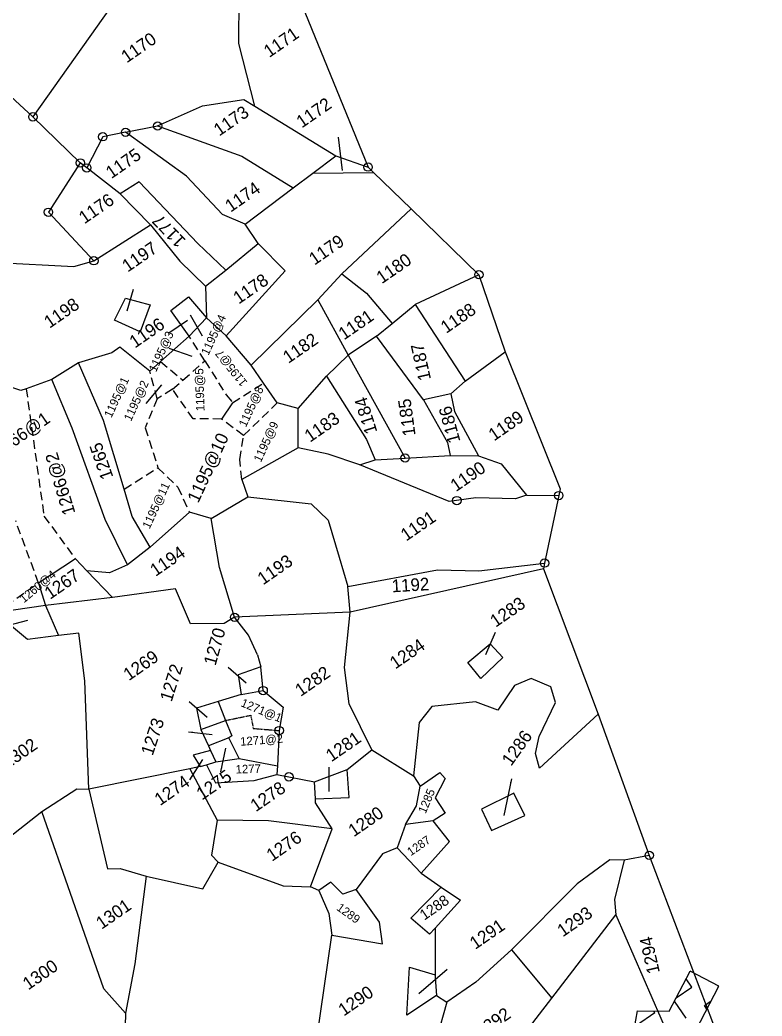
# Model space of a CAD drawing. Header units: metres. Extents: x 309685 to 314009, y 1915455 to 1919798.
# Drawn here: x 313562 to 313991, y 1917642 to 1918217 of the extents above; entities that cross this region are included whole.
import ezdxf

# ---------------------------------------------------------------- set-up
doc = ezdxf.new("R2010")
doc.units = ezdxf.units.M
doc.linetypes.add('DASHED', pattern=[0.75, 0.5, -0.25])
for name, color, linetype in [('POLY_HATCH', 12, 'Continuous'), ('POLY_PARCEL', 6, 'Continuous'), ('POLY_SUBPARCEL', 6, 'DASHED'), ('TEXT_PARCEL', 7, 'Continuous'), ('V_BOUND_LINE', 7, 'Continuous')]:
    doc.layers.add(name, color=color, linetype=linetype)
doc.styles.add('TEXT_MAP', font='')
doc.styles.get('TEXT_MAP').set_extended_font_data('Kruti Dev 050')
doc.dimstyles.get("Standard").update_dxf_attribs({"dimtxt": 0.18, "dimasz": 0.18, "dimexe": 0.18, "dimexo": 0.0625, "dimgap": 0.09, "dimtad": 0, "dimtih": 1, "dimtoh": 1, "dimdec": 4, "dimzin": 0, "dimdsep": 46, "dimtxsty": 'Standard', "dimcen": 0.09, "dimadec": 0, "dimazin": 0, "dimtfac": 1, "dimtdec": 4, "dimtofl": 0, "dimtmove": 0, "dimatfit": 3, "dimfxl": 1, "dimtolj": 1, "dimtzin": 0, "dimarcsym": 0})

msp = doc.modelspace()

# ---------------------------------------------------------------- linework, layer by layer
for centre in [(313569.72, 1918160.63), (313623.24, 1918151.69), (313641.72, 1918155.33), (313610.05, 1918149.13), (313597.09, 1918134.04), (313600.83, 1918131.17), (313763.15, 1918131.66), (313578.67, 1918105.6), (313604.91, 1918077.62), (313827.08, 1918069.56), (313784.51, 1917963.83), (313814.36, 1917939.29), (313873.16, 1917942.15), (313865.01, 1917903.2), (313686.11, 1917871.94), (313702.59, 1917829.71), (313711.83, 1917806.62), (313717.49, 1917779.93), (313925.4, 1917734.64)]:
    msp.add_circle(centre, 2.42)
at = {"layer": 'POLY_HATCH'}
for p, q in [((313936.88, 1917644.71), (313948.94, 1917667.78)), ((313965.53, 1917659.1), (313948.94, 1917667.78)), ((313948.13, 1917625.83), (313965.53, 1917659.1)), ((313914.34, 1917621.7), (313918.52, 1917644.97)), ((313918.52, 1917644.97), (313936.88, 1917644.71))]:
    msp.add_line(p, q, dxfattribs=at)
at = {"layer": 'POLY_HATCH', "linetype": 'Continuous'}
for p, q in [((313949.9, 1917658.65), (313946.64, 1917663.37)), ((313940.93, 1917652.45), (313949.9, 1917658.65)), ((313965.41, 1917658.87), (313965.09, 1917659.33)), ((313946.62, 1917640.73), (313939.89, 1917650.47)), ((313957.22, 1917648.05), (313961.18, 1917650.79)), ((313918.1, 1917636.68), (313928.7, 1917644)), ((313928.7, 1917644), (313928.12, 1917644.83)), ((313958.66, 1917645.97), (313957.22, 1917648.05))]:
    msp.add_line(p, q, dxfattribs=at)
at = {"layer": 'POLY_PARCEL'}
for p, q in [((313569.72, 1918160.63), (313410.38, 1918306.29)), ((313688.58, 1918202.96), (313688.73, 1918244.82)), ((313623.96, 1918237.03), (313569.72, 1918160.63)), ((313697.76, 1918166.69), (313688.58, 1918202.96)), ((313641.72, 1918155.33), (313667.59, 1918166.92)), ((313667.59, 1918166.92), (313691.46, 1918170.54)), ((313691.46, 1918170.54), (313697.76, 1918166.69)), ((313697.76, 1918166.69), (313744.51, 1918138.04)), ((313569.72, 1918160.63), (313597.09, 1918134.04)), ((313623.24, 1918151.69), (313641.72, 1918155.33)), ((313641.72, 1918155.33), (313690.28, 1918137.99)), ((313610.05, 1918149.13), (313600.83, 1918131.17)), ((313623.24, 1918151.69), (313610.05, 1918149.13)), ((313658.46, 1918126.33), (313623.24, 1918151.69)), ((313690.28, 1918137.99), (313719.99, 1918119.62)), ((313731.26, 1918128.09), (313744.51, 1918138.04)), ((313744.51, 1918138.04), (313763.15, 1918131.66)), ((313597.09, 1918134.04), (313578.67, 1918105.6)), ((313600.83, 1918131.17), (313597.09, 1918134.04)), ((313620.15, 1918116.29), (313600.83, 1918131.17)), ((313679.13, 1918104.23), (313658.46, 1918126.33)), ((313719.99, 1918119.62), (313731.26, 1918128.09)), ((313731.26, 1918128.09), (313766.31, 1918128.58)), ((313631.05, 1918123.08), (313620.15, 1918116.29)), ((313664.93, 1918087.51), (313631.05, 1918123.08)), ((313692.21, 1918098.75), (313719.99, 1918119.62)), ((313620.15, 1918116.29), (313637.67, 1918098.31)), ((313578.67, 1918105.6), (313604.91, 1918077.62)), ((313692.21, 1918098.75), (313679.13, 1918104.23)), ((313747.99, 1918070.09), (313787.96, 1918107.49)), ((313604.91, 1918077.62), (313637.67, 1918098.31)), ((313637.67, 1918098.31), (313654.56, 1918077.35)), ((313699.64, 1918087.57), (313692.21, 1918098.75)), ((313680.97, 1918072.1), (313664.93, 1918087.51)), ((313680.97, 1918072.1), (313699.64, 1918087.57)), ((313715.27, 1918071.88), (313699.64, 1918087.57)), ((313547.95, 1918076.73), (313593.4, 1918074.31)), ((313593.4, 1918074.31), (313604.91, 1918077.62)), ((313654.56, 1918077.35), (313669.36, 1918062.88)), ((313669.36, 1918062.88), (313680.97, 1918072.1)), ((313681.27, 1918034.31), (313715.27, 1918071.88)), ((313734.08, 1918055.09), (313747.99, 1918070.09)), ((313747.99, 1918070.09), (313762.26, 1918058.99)), ((313827.08, 1918069.56), (313790.27, 1918052.3)), ((313669.36, 1918062.88), (313669.99, 1918044.6)), ((313649.27, 1918049), (313659.47, 1918056.79)), ((313659.47, 1918056.79), (313669.99, 1918044.6)), ((313762.26, 1918058.99), (313776.98, 1918041.42)), ((313616.88, 1918043.37), (313623.1, 1918056.06)), ((313623.1, 1918056.06), (313637.46, 1918052.21)), ((313637.46, 1918052.21), (313631.69, 1918036.69)), ((313695.63, 1918017.44), (313734.08, 1918055.09)), ((313734.08, 1918055.09), (313751.69, 1918023.1)), ((313776.98, 1918041.42), (313790.27, 1918052.3)), ((313790.27, 1918052.3), (313819.22, 1918008.24)), ((313659.84, 1918034.14), (313649.27, 1918049)), ((313631.69, 1918036.69), (313616.88, 1918043.37)), ((313669.99, 1918044.6), (313659.84, 1918034.14)), ((313669.99, 1918044.6), (313681.27, 1918034.31)), ((313768.06, 1918034.11), (313776.98, 1918041.42)), ((313659.84, 1918034.14), (313643.32, 1918019.45)), ((313695.63, 1918017.44), (313681.27, 1918034.31)), ((313768.06, 1918034.11), (313751.69, 1918023.1)), ((313795.18, 1917997.47), (313768.06, 1918034.11)), ((313619.86, 1918027.77), (313615.27, 1918024.45)), ((313637.18, 1918013.99), (313619.86, 1918027.77)), ((313615.27, 1918024.45), (313596.07, 1918018.82)), ((313751.69, 1918023.1), (313739.09, 1918010.95)), ((313751.69, 1918023.1), (313784.51, 1917963.83)), ((313819.22, 1918008.24), (313842.17, 1918025.02)), ((313596.07, 1918018.82), (313580.57, 1918009.15)), ((313610.39, 1917985.41), (313596.07, 1918018.82)), ((313643.32, 1918019.45), (313637.18, 1918013.99)), ((313702.87, 1918006.97), (313695.63, 1918017.44)), ((313722.84, 1917992.38), (313739.09, 1918010.95)), ((313739.09, 1918010.95), (313762.25, 1917974.41)), ((313562.82, 1918002.72), (313546.18, 1918008.14)), ((313580.57, 1918009.15), (313565.85, 1918003.82)), ((313592.45, 1917980.98), (313580.57, 1918009.15)), ((313710.76, 1917995.56), (313702.87, 1918006.97)), ((313819.22, 1918008.24), (313810.86, 1918000.81)), ((313565.85, 1918003.82), (313562.82, 1918002.72)), ((313810.86, 1918000.81), (313795.18, 1917997.47)), ((313810.86, 1918000.81), (313813.07, 1917990.67)), ((313685, 1917995.7), (313678.55, 1917986.32)), ((313722.84, 1917992.38), (313710.76, 1917995.56)), ((313795.18, 1917997.47), (313808.91, 1917972.83)), ((313722.86, 1917969.79), (313722.84, 1917992.38)), ((313813.07, 1917990.67), (313826.89, 1917965.04)), ((313622.31, 1917945.93), (313610.39, 1917985.41)), ((313611.36, 1917928.35), (313592.45, 1917980.98)), ((313762.25, 1917974.41), (313767.22, 1917962.87)), ((313808.91, 1917972.83), (313810.54, 1917965.27)), ((313722.86, 1917969.79), (313690.28, 1917951.4)), ((313740.09, 1917966.13), (313722.86, 1917969.79)), ((313758.45, 1917959.95), (313740.09, 1917966.13)), ((313784.51, 1917963.83), (313810.54, 1917965.27)), ((313810.54, 1917965.27), (313826.89, 1917965.04)), ((313826.89, 1917965.04), (313839.96, 1917960.45)), ((313758.45, 1917959.95), (313767.22, 1917962.87)), ((313810.01, 1917938.7), (313758.45, 1917959.95)), ((313767.22, 1917962.87), (313784.51, 1917963.83)), ((313839.96, 1917960.45), (313854.47, 1917942.48)), ((313690.28, 1917951.4), (313693.78, 1917941.53)), ((313627.09, 1917930.12), (313622.31, 1917945.93)), ((313672.52, 1917929), (313693.78, 1917941.53)), ((313693.78, 1917941.53), (313730.24, 1917937.35)), ((313854.47, 1917942.48), (313848.14, 1917940.36)), ((313854.47, 1917942.48), (313873.16, 1917942.15)), ((313730.24, 1917937.35), (313740.02, 1917928.01)), ((313825.36, 1917940.78), (313810.01, 1917938.7)), ((313848.14, 1917940.36), (313825.36, 1917940.78)), ((313637.36, 1917912.33), (313627.09, 1917930.12)), ((313660.06, 1917932.57), (313637.36, 1917912.33)), ((313672.52, 1917929), (313660.06, 1917932.57)), ((313624.36, 1917902.21), (313611.36, 1917928.35)), ((313677.45, 1917900.71), (313672.52, 1917929)), ((313740.02, 1917928.01), (313746.43, 1917906.72)), ((313637.36, 1917912.33), (313624.36, 1917902.21)), ((313594.24, 1917905.68), (313572.96, 1917891.73)), ((313600.85, 1917898.79), (313594.24, 1917905.68)), ((313624.36, 1917902.21), (313613.93, 1917897.53)), ((313746.43, 1917906.72), (313751.48, 1917889.79)), ((313827, 1917898.83), (313865.01, 1917903.2)), ((313613.93, 1917897.53), (313600.85, 1917898.79)), ((313615.63, 1917883.38), (313600.85, 1917898.79)), ((313686.11, 1917871.94), (313677.45, 1917900.71)), ((313751.48, 1917889.79), (313803.11, 1917899.25)), ((313864.32, 1917899.94), (313752.78, 1917874.92)), ((313803.11, 1917899.25), (313827, 1917898.83)), ((313572.96, 1917891.73), (313576.96, 1917878.73)), ((313752.78, 1917874.92), (313751.48, 1917889.79)), ((313652.02, 1917888.44), (313615.63, 1917883.38)), ((313660.68, 1917868.21), (313652.02, 1917888.44)), ((313576.96, 1917878.73), (313548.01, 1917874.59)), ((313615.63, 1917883.38), (313576.96, 1917878.73)), ((313576.96, 1917878.73), (313584.55, 1917861.43)), ((313566.53, 1917859.18), (313548.01, 1917874.59)), ((313752.78, 1917874.92), (313686.11, 1917871.94)), ((313749.5, 1917842.98), (313752.78, 1917874.92)), ((313680.17, 1917868.39), (313660.68, 1917868.21)), ((313686.11, 1917871.94), (313680.17, 1917868.39)), ((313694.08, 1917861.62), (313686.11, 1917871.94)), ((313584.55, 1917861.43), (313566.53, 1917859.18)), ((313596.2, 1917862.89), (313584.55, 1917861.43)), ((313599.67, 1917835.27), (313596.2, 1917862.89)), ((313699.26, 1917850.39), (313694.08, 1917861.62)), ((313820.78, 1917845.9), (313833.67, 1917856.6)), ((313833.67, 1917856.6), (313840.91, 1917848.72)), ((313699.26, 1917850.39), (313701.27, 1917843.29)), ((313828.14, 1917836.64), (313820.78, 1917845.9)), ((313840.91, 1917848.72), (313828.14, 1917836.64)), ((313701.27, 1917843.29), (313688.22, 1917838.68)), ((313688.22, 1917838.68), (313689.82, 1917827.33)), ((313702.59, 1917829.71), (313701.27, 1917843.29)), ((313752.24, 1917822.03), (313749.5, 1917842.98)), ((313601.96, 1917772.9), (313599.67, 1917835.27)), ((313847.72, 1917832.7), (313837.96, 1917818.43)), ((313857.17, 1917836.65), (313847.72, 1917832.7)), ((313868.55, 1917831.84), (313857.17, 1917836.65)), ((313689.82, 1917827.33), (313676.64, 1917823.35)), ((313689.82, 1917827.33), (313702.59, 1917829.71)), ((313702.59, 1917829.71), (313714.1, 1917820.17)), ((313871.34, 1917822.73), (313868.55, 1917831.84)), ((313676.64, 1917823.35), (313664.11, 1917819.57)), ((313676.64, 1917823.35), (313680.95, 1917812.47)), ((313765.36, 1917795.58), (313752.24, 1917822.03)), ((313825.12, 1917823.27), (313799.91, 1917820.59)), ((313837.96, 1917818.43), (313825.12, 1917823.27)), ((313861.95, 1917803.14), (313871.34, 1917822.73)), ((313664.11, 1917819.57), (313666.7, 1917807.24)), ((313714.1, 1917820.17), (313711.83, 1917806.62)), ((313799.91, 1917820.59), (313792.67, 1917811.36)), ((313895.98, 1917816.04), (313862.1, 1917785)), ((313666.7, 1917807.24), (313680.95, 1917812.47)), ((313680.95, 1917812.47), (313684.49, 1917803.54)), ((313792.67, 1917811.36), (313789.44, 1917780.46)), ((313666.7, 1917807.24), (313671.05, 1917797.77)), ((313684.49, 1917803.54), (313682.71, 1917802.4)), ((313711.83, 1917806.62), (313710.82, 1917786.35)), ((313682.71, 1917802.4), (313671.05, 1917797.77)), ((313671.05, 1917797.77), (313672.28, 1917795.1)), ((313688.76, 1917790.49), (313682.71, 1917802.4)), ((313859.75, 1917793.48), (313861.95, 1917803.14)), ((313672.28, 1917795.1), (313662.16, 1917792.35)), ((313662.16, 1917792.35), (313666.23, 1917785.88)), ((313672.28, 1917795.1), (313675.31, 1917788.5)), ((313750.99, 1917784.1), (313765.36, 1917795.58)), ((313765.36, 1917795.58), (313789.44, 1917780.46)), ((313862.1, 1917785), (313859.75, 1917793.48)), ((313666.23, 1917785.88), (313669.82, 1917786.92)), ((313669.82, 1917786.92), (313675.31, 1917788.5)), ((313669.82, 1917786.92), (313675.09, 1917776.5)), ((313675.31, 1917788.5), (313688.76, 1917790.49)), ((313688.76, 1917790.49), (313710.82, 1917786.35)), ((313710.82, 1917786.35), (313710.56, 1917781.26)), ((313660.26, 1917784.52), (313601.96, 1917772.9)), ((313666.23, 1917785.88), (313660.26, 1917784.52)), ((313660.26, 1917784.52), (313676.14, 1917754.96)), ((313697.49, 1917777.86), (313710.56, 1917781.26)), ((313710.56, 1917781.26), (313732.31, 1917777.07)), ((313732.31, 1917777.07), (313750.99, 1917784.1)), ((313752.19, 1917768.02), (313750.99, 1917784.1)), ((313789.44, 1917780.46), (313793.16, 1917774.48)), ((313793.16, 1917774.48), (313804.58, 1917782.47)), ((313804.58, 1917782.47), (313807.65, 1917778.92)), ((313675.09, 1917776.5), (313697.49, 1917777.86)), ((313732.73, 1917767.32), (313732.31, 1917777.07)), ((313807.65, 1917778.92), (313801.89, 1917767.83)), ((313574.87, 1917759.96), (313595.06, 1917773.11)), ((313595.06, 1917773.11), (313601.96, 1917772.9)), ((313601.96, 1917772.9), (313612.83, 1917726.92)), ((313791.04, 1917763.21), (313793.16, 1917774.48)), ((313847.3, 1917770.55), (313828.57, 1917761.2)), ((313853.68, 1917757.73), (313847.3, 1917770.55)), ((313732.73, 1917767.32), (313752.19, 1917768.02)), ((313732.84, 1917764.96), (313732.73, 1917767.32)), ((313742.4, 1917749.92), (313732.84, 1917764.96)), ((313784.71, 1917752.35), (313791.04, 1917763.21)), ((313801.89, 1917767.83), (313807.54, 1917759.05)), ((313552.19, 1917742.04), (313574.87, 1917759.96)), ((313610.65, 1917657.62), (313574.87, 1917759.96)), ((313807.54, 1917759.05), (313800.79, 1917754.48)), ((313828.57, 1917761.2), (313834.37, 1917748.92)), ((313834.37, 1917748.92), (313853.68, 1917757.73)), ((313676.14, 1917754.96), (313672.74, 1917734.77)), ((313705.78, 1917754.51), (313676.14, 1917754.96)), ((313742.4, 1917749.92), (313705.78, 1917754.51)), ((313784.71, 1917752.35), (313779.84, 1917739.08)), ((313800.79, 1917754.48), (313784.71, 1917752.35)), ((313810.21, 1917742.64), (313800.79, 1917754.48)), ((313729.99, 1917716.49), (313742.4, 1917749.92)), ((313793.73, 1917724.35), (313810.21, 1917742.64)), ((313672.74, 1917734.77), (313676.72, 1917730.81)), ((313771.51, 1917735.59), (313756.3, 1917714.87)), ((313779.84, 1917739.08), (313771.51, 1917735.59)), ((313779.84, 1917739.08), (313793.73, 1917724.35)), ((313925.4, 1917734.64), (313910.88, 1917731.89)), ((313667.78, 1917715.36), (313676.72, 1917730.81)), ((313676.72, 1917730.81), (313714.24, 1917717.15)), ((313902.56, 1917732.07), (313883.83, 1917718.31)), ((313910.88, 1917731.89), (313902.56, 1917732.07)), ((313910.88, 1917731.89), (313905.26, 1917709.21)), ((313612.83, 1917726.92), (313620.16, 1917727.01)), ((313620.16, 1917727.01), (313635.06, 1917722.68)), ((313793.73, 1917724.35), (313805.4, 1917716.38)), ((313635.06, 1917722.68), (313628.53, 1917672.07)), ((313635.06, 1917722.68), (313667.78, 1917715.36)), ((313741.58, 1917719.13), (313734.68, 1917714.47)), ((313748.66, 1917712.17), (313741.58, 1917719.13)), ((313883.83, 1917718.31), (313845.98, 1917680.09)), ((313714.24, 1917717.15), (313729.99, 1917716.49)), ((313734.68, 1917714.47), (313729.99, 1917716.49)), ((313734.68, 1917714.47), (313740.46, 1917701.04)), ((313756.3, 1917714.87), (313748.66, 1917712.17)), ((313769.69, 1917696.08), (313756.3, 1917714.87)), ((313787.89, 1917698.45), (313805.4, 1917716.38)), ((313805.4, 1917716.38), (313816.4, 1917708.88)), ((313816.4, 1917708.88), (313801.82, 1917692.6)), ((313905.26, 1917709.21), (313906.06, 1917700.36)), ((313740.46, 1917701.04), (313742.3, 1917688.56)), ((313869.1, 1917652.29), (313906.06, 1917700.36)), ((313906.06, 1917700.36), (313973.1, 1917546.59)), ((313771.54, 1917683.54), (313769.69, 1917696.08)), ((313798.68, 1917689.1), (313787.89, 1917698.45)), ((313729.68, 1917602.58), (313742.3, 1917688.56)), ((313742.3, 1917688.56), (313771.54, 1917683.54)), ((313801.82, 1917692.6), (313798.68, 1917689.1)), ((313801.82, 1917692.6), (313801.9, 1917665.8)), ((313845.98, 1917680.09), (313825.27, 1917661.49)), ((313845.98, 1917680.09), (313869.1, 1917652.29)), ((313628.53, 1917672.07), (313623.12, 1917643.59)), ((313785.44, 1917642.52), (313786.97, 1917670.18)), ((313786.97, 1917670.18), (313801.9, 1917665.8)), ((313801.9, 1917665.8), (313801.91, 1917664.11)), ((313801.91, 1917664.11), (313802.59, 1917653.86)), ((313825.27, 1917661.49), (313808.65, 1917650.01)), ((313623.12, 1917643.59), (313610.65, 1917657.62)), ((313802.59, 1917653.86), (313785.44, 1917642.52)), ((313808.65, 1917650.01), (313792.65, 1917593.78)), ((313802.59, 1917653.86), (313808.65, 1917650.01)), ((313839.66, 1917614.01), (313869.1, 1917652.29)), ((313623.12, 1917643.59), (313621.91, 1917590.87))]:
    msp.add_line(p, q, dxfattribs=at)
at = {"layer": 'POLY_SUBPARCEL', "ltscale": 10}
for p, q in [((313668.94, 1918019.84), (313659.84, 1918034.14)), ((313643.32, 1918019.45), (313656.29, 1918008.79)), ((313656.29, 1918008.79), (313668.94, 1918019.84)), ((313668.94, 1918019.84), (313681.28, 1918000.2)), ((313641.53, 1917997.97), (313637.18, 1918013.99)), ((313650.3, 1918003.57), (313656.29, 1918008.79)), ((313685, 1917995.7), (313702.87, 1918006.97)), ((313565.85, 1918003.82), (313576.13, 1917930.31)), ((313650.3, 1918003.57), (313641.53, 1917997.97)), ((313662.17, 1917986.39), (313650.3, 1918003.57)), ((313681.28, 1918000.2), (313685, 1917995.7)), ((313641.53, 1917997.97), (313634.56, 1917981.31)), ((313691.28, 1917976.81), (313710.76, 1917995.56)), ((313678.55, 1917986.32), (313662.17, 1917986.39)), ((313691.28, 1917976.81), (313678.55, 1917986.32)), ((313634.56, 1917981.31), (313641.89, 1917958.22)), ((313689.11, 1917963), (313691.28, 1917976.81)), ((313690.28, 1917951.4), (313689.11, 1917963)), ((313622.31, 1917945.93), (313641.89, 1917958.22)), ((313641.89, 1917958.22), (313653.31, 1917947.03)), ((313653.31, 1917947.03), (313660.06, 1917932.57)), ((313576.13, 1917930.31), (313594.24, 1917905.68)), ((313572.96, 1917891.73), (313559.8, 1917927.64)), ((313548.01, 1917874.59), (313572.96, 1917891.73))]:
    msp.add_line(p, q, dxfattribs=at)
at = {"layer": 'POLY_SUBPARCEL'}
for p, q in [((313680.95, 1917812.47), (313695.44, 1917815.45)), ((313695.44, 1917815.45), (313696.92, 1917807.88)), ((313696.92, 1917807.88), (313711.83, 1917806.62))]:
    msp.add_line(p, q, dxfattribs=at)
at = {"layer": 'V_BOUND_LINE'}
for p, q in [((313699.15, 1918288.74), (313763.15, 1918131.66)), ((313763.15, 1918131.66), (313766.31, 1918128.58)), ((313766.31, 1918128.58), (313787.96, 1918107.49)), ((313787.96, 1918107.49), (313827.08, 1918069.56)), ((313827.08, 1918069.56), (313842.17, 1918025.02)), ((313842.17, 1918025.02), (313873.97, 1917946.03)), ((313873.16, 1917942.15), (313865.01, 1917903.2)), ((313873.97, 1917946.03), (313873.16, 1917942.15)), ((313865.01, 1917903.2), (313864.32, 1917899.94)), ((313864.32, 1917899.94), (313895.98, 1917816.04)), ((313895.98, 1917816.04), (313925.4, 1917734.64)), ((313925.4, 1917734.64), (313990.51, 1917562.79))]:
    msp.add_line(p, q, dxfattribs=at)

# ---------------------------------------------------------------- texts
at = {"layer": 'TEXT_PARCEL', "style": 'TEXT_MAP'}
for s, height, rotation, p in [('1171', 7.305, 34.64727, (313706.12, 1918194.51)), ('1170', 7.305, 34.64727, (313623.89, 1918191.42)), ('1172', 7.305, 34.64727, (313724.93, 1918153.88)), ('1173', 7.305, 34.64727, (313677.25, 1918149.2)), ('1175', 7.305, 34.64727, (313614.99, 1918124.64)), ('1174', 7.305, 34.64727, (313683.83, 1918105.3)), ('1176', 7.305, 34.64727, (313599.46, 1918098.58)), ('1177', 7.305, 134.12138, (313658.36, 1918089.54)), ('1179', 7.305, 34.64727, (313732.22, 1918074.77)), ('1197', 7.305, 34.64727, (313624.41, 1918070.73)), ('1180', 7.305, 34.64727, (313771.08, 1918064.03)), ('1178', 7.305, 34.64727, (313688.52, 1918052.31)), ('1198', 7.305, 34.64727, (313579.36, 1918038.36)), ('1188', 7.305, 34.64727, (313808.22, 1918035.39)), ('1196', 7.305, 34.64727, (313628.61, 1918026.91)), ('1195@4', 4.87, 65.1946, (313670.97, 1918022.65)), ('1181', 7.305, 34.64727, (313749.24, 1918031.59)), ('1195@3', 4.87, 65.1946, (313640.77, 1918013.04)), ('1182', 7.305, 34.64727, (313717.19, 1918018.11)), ('1187', 7.305, 102.55399, (313799.53, 1918009.29)), ('1195@7', 4.87, 128.61727, (313693.79, 1918007.52)), ('1195@5', 4.87, 91.74751, (313668.79, 1917990.92)), ('1195@1', 4.87, 65.1946, (313615.02, 1917986.66)), ('1195@2', 4.87, 65.1946, (313626.37, 1917984.66)), ('1195@8', 4.87, 65.1946, (313692.66, 1917981.29)), ('1184', 7.305, 107.52397, (313768.59, 1917978.96)), ('1185', 7.305, 98.05309, (313790.62, 1917976.93)), ('1186', 7.305, 105.18437, (313816.52, 1917973.47)), ('1266@1', 7.305, 34.64727, (313549.86, 1917963.8)), ('1183', 7.305, 34.64727, (313729.62, 1917972.59)), ('1189', 7.305, 34.64727, (313835.82, 1917973.32)), ('1195@9', 4.87, 65.1946, (313701.27, 1917960.99)), ('1195@10', 7.305, 65.1946, (313665.14, 1917937.43)), ('1265', 7.305, 109.37359, (313616.24, 1917952.92)), ('1266@2', 7.305, 106.70537, (313594.34, 1917932.15)), ('1190', 7.305, 34.64727, (313813.83, 1917944.08)), ('1195@11', 4.87, 65.1946, (313637.05, 1917922.6)), ('1191', 7.305, 34.64727, (313785.14, 1917915.58)), ('1194', 7.305, 34.64727, (313640.53, 1917895.23)), ('1193', 7.305, 34.64727, (313702.52, 1917890.29)), ('1260@4', 4.87, 39.82087, (313564.55, 1917879.95)), ('1267', 7.305, 34.64727, (313579.62, 1917881.98)), ('1192', 7.305, 3.35085, (313776.97, 1917886.34)), ('1283', 7.305, 34.64727, (313836.75, 1917865.88)), ('1270', 7.305, 74.16654, (313675.1, 1917843.66)), ('1284', 7.305, 34.64727, (313778.87, 1917841.78)), ('1269', 7.305, 34.64727, (313625.1, 1917835.08)), ('1272', 7.305, 72.48701, (313649.76, 1917822.8)), ('1282', 7.305, 34.64727, (313724.22, 1917825.97)), ('1271@1', 4.87, 337.39613, (313689.3, 1917820.79)), ('1273', 7.305, 71.48224, (313638.77, 1917791.71)), ('1271@2', 4.87, 4.28894, (313689.55, 1917797.83)), ('1281', 7.305, 34.64727, (313741.99, 1917788.29)), ('1286', 7.305, 54.607, (313845.69, 1917785.7)), ('1302', 7.305, 34.64727, (313555.19, 1917784.38)), ('1277', 4.901, 1.77524, (313686.79, 1917781.83)), ('1274', 7.305, 34.64727, (313643.09, 1917762.98)), ('1275', 7.305, 34.64727, (313667.28, 1917766.19)), ('1278', 7.305, 34.64727, (313698.38, 1917759.47)), ('1285', 4.87, 67.20747, (313796.34, 1917758.38)), ('1280', 7.305, 34.64727, (313754.92, 1917745.03)), ('1276', 7.305, 34.64727, (313707.69, 1917730.87)), ('1287', 4.87, 34.64727, (313787.8, 1917734.11)), ('1288', 6.097, 34.64727, (313795.6, 1917696.95)), ('1301', 7.305, 34.64727, (313609.36, 1917691.69)), ('1289', 4.87, 324.31088, (313744.54, 1917703.47)), ('1293', 7.305, 34.64727, (313875.49, 1917687.29)), ('1291', 7.305, 34.64727, (313824.98, 1917680.09)), ('1294', 7.305, 102.8207, (313931.59, 1917667.18)), ('1300', 7.305, 34.64727, (313567.06, 1917656.7)), ('1290', 7.305, 34.64727, (313749.13, 1917641.6)), ('1292', 7.305, 34.64727, (313828.31, 1917629.06))]:
    msp.add_text(s, height=height, rotation=rotation, dxfattribs=at).set_placement(p)

# ---------------------------------------------------------------- leaders
for points in [[(313745.79, 1918148.93), (313748.27, 1918129.65)], [(313627.61, 1918060.95), (313624, 1918048.46)], [(313667.62, 1918034.04), (313660.73, 1918046.25)], [(313648.21, 1918035.99), (313658.91, 1918043.38)], [(313648.23, 1918027.11), (313661.48, 1918022.55)], [(313635.06, 1917995.26), (313644.09, 1918005.98)], [(313532.88, 1917861.32), (313566.78, 1917870.21)], [(313836.46, 1917863.19), (313830.81, 1917850.36)], [(313682.42, 1917843.28), (313692.79, 1917834.18)], [(313659.89, 1917823.41), (313670.25, 1917814.3)], [(313659.53, 1917805.93), (313673.24, 1917804.35)], [(313678.15, 1917782.77), (313681.08, 1917796.48)], [(313660.33, 1917778.19), (313667.85, 1917790.02)], [(313740.5, 1917785.55), (313740.59, 1917771.53)], [(313845.88, 1917778.84), (313841.41, 1917757.67)], [(313808.82, 1917668.84), (313792.43, 1917654.71)]]:
    msp.add_leader(points, dimstyle='Standard', override={"dimtxt": 2.5, "dimasz": 2.5, "dimexe": 1.25, "dimexo": 0.625, "dimgap": 0.625, "dimtad": 1, "dimtih": 0, "dimtoh": 0, "dimzin": 8, "dimcen": 2.5, "dimtofl": 1})

doc.saveas('drawing.dxf')
